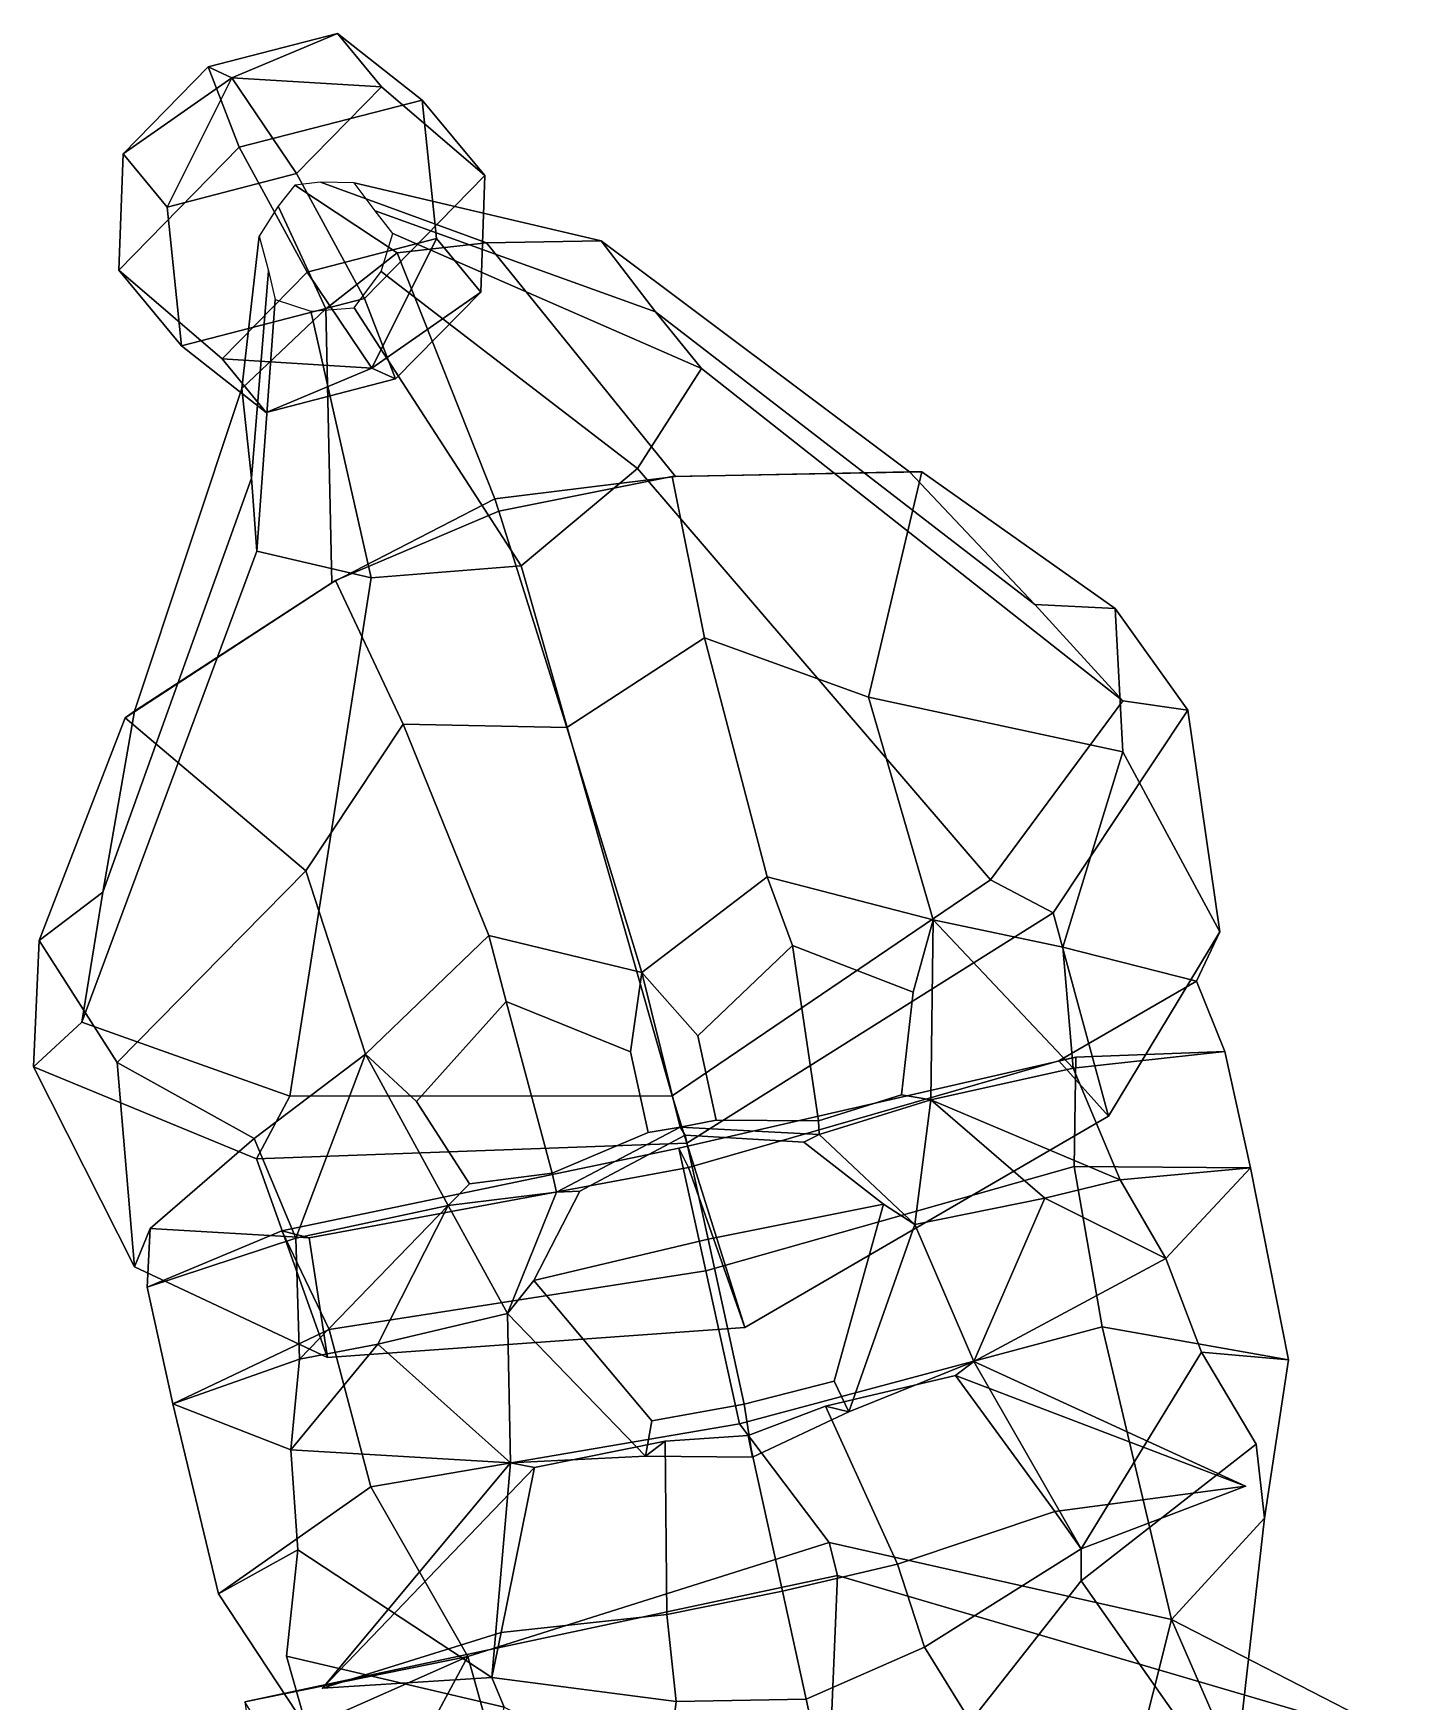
# Model space of a CAD drawing. Extents: x -192 to 193, y -153 to 325.
# Drawn here: x -87.9 to 64.3, y 141 to 324.6 of the extents above; entities that cross this region are included whole.
import ezdxf

# ---------------------------------------------------------------- set-up
doc = ezdxf.new("R2010")
doc.units = 0

msp = doc.modelspace()

# ---------------------------------------------------------------- linework, layer by layer
for p in [(45.502071, 164.702148, 90.791161), (-56.10041, 142.477173, 91.384705)]:
    msp.add_point(p)
for points in [[(-66.103645, 319.758698, -35.478073), (-54.47739, 324.641418, -46.337452), (-68.71244, 320.958954, -51.309498)], [(-54.47739, 324.641418, -46.337452), (-45.143108, 317.304199, -56.840202), (-65.27446, 312.096375, -63.871674), (-68.71244, 320.958954, -51.309498)], [(-49.609325, 318.761292, -33.508377), (-54.47739, 324.641418, -46.337452), (-66.103645, 319.758698, -35.478073)], [(-38.258598, 308.988403, -38.697083), (-45.143108, 317.304199, -56.840202), (-54.47739, 324.641418, -46.337452), (-49.609325, 318.761292, -33.508377)], [(-78.079353, 311.396332, -43.45237), (-68.71244, 320.958954, -51.309498), (-65.27446, 312.096375, -63.871674), (-78.521317, 298.572784, -52.760075)], [(-66.103645, 319.758698, -35.478073), (-68.71244, 320.958954, -51.309498), (-78.079353, 311.396332, -43.45237)], [(-73.211288, 305.516205, -30.623295), (-66.103645, 319.758698, -35.478073), (-78.079353, 311.396332, -43.45237)], [(-58.976292, 309.198669, -25.651299), (-66.103645, 319.758698, -35.478073), (-73.211288, 305.516205, -30.623295)], [(-58.976292, 309.198669, -25.651299), (-49.609325, 318.761292, -33.508377), (-66.103645, 319.758698, -35.478073)], [(-51.505466, 295.464813, -27.585512), (-38.258598, 308.988403, -38.697083), (-49.609325, 318.761292, -33.508377), (-58.976292, 309.198669, -25.651299)], [(-43.568577, 302.044983, -60.833817), (-57.803623, 298.362488, -65.805862), (-65.27446, 312.096375, -63.871674), (-45.143108, 317.304199, -56.840202)], [(-38.258598, 308.988403, -38.697083), (-38.700512, 296.164856, -48.004742), (-43.568577, 302.044983, -60.833817), (-45.143108, 317.304199, -56.840202)], [(-67.17054, 288.799866, -57.94873), (-78.521317, 298.572784, -52.760075), (-65.27446, 312.096375, -63.871674), (-57.803623, 298.362488, -65.805862)], [(-71.63681, 290.256989, -34.616955), (-73.211288, 305.516205, -30.623295), (-78.079353, 311.396332, -43.45237), (-78.521317, 298.572784, -52.760075)], [(-51.505466, 295.464813, -27.585512), (-58.976292, 309.198669, -25.651299), (-73.211288, 305.516205, -30.623295), (-71.63681, 290.256989, -34.616955)], [(-51.505466, 295.464813, -27.585512), (-48.067471, 286.602234, -40.147659), (-38.700512, 296.164856, -48.004742), (-38.258598, 308.988403, -38.697083)], [(-59.149075, 307.919403, -32.843605), (-61.013004, 305.625183, -33.195789), (-55.736603, 294.33255, 19.040976), (-47.896477, 300.467865, 21.437149)], [(-59.149075, 307.919403, -32.843605), (-47.896477, 300.467865, 21.437149), (-38.069729, 301.593414, 18.079664), (-56.338326, 308.248535, -33.76722)], [(-56.338326, 308.248535, -33.76722), (-38.069729, 301.593414, 18.079664), (-25.420193, 301.800568, 12.55451), (-52.630413, 308.190582, -35.214348)], [(-52.630413, 308.190582, -35.214348), (-25.420193, 301.800568, 12.55451), (-19.456587, 293.970367, 2.267715), (-50.309238, 305.087921, -37.545124)], [(-61.013004, 305.625183, -33.195789), (-63.09853, 302.31601, -33.934734), (-64.982048, 285.541138, 14.707197), (-55.736603, 294.33255, 19.040976)], [(-50.309238, 305.087921, -37.545124), (-19.456587, 293.970367, 2.267715), (-14.378445, 287.764191, -6.044616), (-48.366066, 302.624939, -39.433884)], [(-63.09853, 302.31601, -33.934734), (-62.07811, 298.483368, -36.106506), (-63.934341, 275.690552, 4.687891), (-64.982048, 285.541138, 14.707197)], [(-50.67625, 287.80246, -55.979034), (-57.803623, 298.362488, -65.805862), (-43.568577, 302.044983, -60.833817)], [(-38.700512, 296.164856, -48.004742), (-50.67625, 287.80246, -55.979034), (-43.568577, 302.044983, -60.833817)], [(-48.366066, 302.624939, -39.433884), (-14.378445, 287.764191, -6.044616), (-21.448889, 276.751465, -13.51527), (-49.65089, 298.430298, -40.890919)], [(-37.160961, 273.410431, 76.042595), (-17.25843, 275.848969, 69.349442), (-38.069729, 301.593414, 18.079664), (-47.896477, 300.467865, 21.437149)], [(8.50649, 276.377014, 58.297714), (-25.420193, 301.800568, 12.55451), (-38.069729, 301.593414, 18.079664), (-17.25843, 275.848969, 69.349442)], [(22.29384, 261.784363, 36.459694), (-19.456587, 293.970367, 2.267715), (-25.420193, 301.800568, 12.55451), (8.50649, 276.377014, 58.297714)], [(-37.160961, 273.410431, 76.042595), (-47.896477, 300.467865, 21.437149), (-55.736603, 294.33255, 19.040976), (-55.072395, 264.173859, 69.66124)], [(-71.63681, 290.256989, -34.616955), (-78.521317, 298.572784, -52.760075), (-67.17054, 288.799866, -57.94873), (-62.302471, 282.919739, -45.119659)], [(-50.67625, 287.80246, -55.979034), (-67.17054, 288.799866, -57.94873), (-57.803623, 298.362488, -65.805862)], [(-62.07811, 298.483368, -36.106506), (-61.325813, 295.352081, -37.849693), (-63.35685, 267.634674, -3.379545), (-63.934341, 275.690552, 4.687891)], [(-49.65089, 298.430298, -40.890919), (-21.448889, 276.751465, -13.51527), (-34.241142, 266.032532, -18.111317), (-52.640942, 294.41217, -41.612846)], [(-48.067471, 286.602234, -40.147659), (-50.67625, 287.80246, -55.979034), (-38.700512, 296.164856, -48.004742)], [(-76.813774, 250.034302, 59.001228), (-55.072395, 264.173859, 69.66124), (-55.736603, 294.33255, 19.040976), (-64.982048, 285.541138, 14.707197)], [(-51.505466, 295.464813, -27.585512), (-71.63681, 290.256989, -34.616955), (-62.302471, 282.919739, -45.119659), (-48.067471, 286.602234, -40.147659)], [(-61.325813, 295.352081, -37.849693), (-57.406086, 294.078156, -39.942932), (-50.757889, 264.705841, -11.920474), (-63.35685, 267.634674, -3.379545)], [(-57.406086, 294.078156, -39.942932), (-52.640942, 294.41217, -41.612846), (-34.241142, 266.032532, -18.111317), (-50.757889, 264.705841, -11.920474)], [(31.978357, 251.157104, 17.195545), (-14.378445, 287.764191, -6.044616), (-19.456587, 293.970367, 2.267715), (22.29384, 261.784363, 36.459694)], [(-62.302471, 282.919739, -45.119659), (-67.17054, 288.799866, -57.94873), (-50.67625, 287.80246, -55.979034)], [(-48.067471, 286.602234, -40.147659), (-62.302471, 282.919739, -45.119659), (-50.67625, 287.80246, -55.979034)], [(17.427347, 231.462891, 1.347705), (-21.448889, 276.751465, -13.51527), (-14.378445, 287.764191, -6.044616), (31.978357, 251.157104, 17.195545)], [(-80.302238, 230.107727, 37.305656), (-76.813774, 250.034302, 59.001228), (-64.982048, 285.541138, 14.707197), (-63.934341, 275.690552, 4.687891)], [(-82.599129, 215.781219, 18.140301), (-80.302238, 230.107727, 37.305656), (-63.934341, 275.690552, 4.687891), (-63.35685, 267.634674, -3.379545)], [(-36.702938, 272.052216, 80.73204), (-17.621935, 275.853058, 74.751053), (-17.25843, 275.848969, 69.349442), (-37.160961, 273.410431, 76.042595)], [(-29.232061, 248.247284, 95.416924), (-14.077333, 258.11264, 88.257225), (-17.621935, 275.853058, 74.751053), (-36.702938, 272.052216, 80.73204)], [(-17.604107, 207.679779, -13.404613), (-34.241142, 266.032532, -18.111317), (-21.448889, 276.751465, -13.51527), (17.427347, 231.462891, 1.347705)], [(-14.077333, 258.11264, 88.257225), (4.009964, 251.579254, 81.323395), (9.850504, 276.377075, 63.606392), (-17.621935, 275.853058, 74.751053)], [(-17.621935, 275.853058, 74.751053), (9.850504, 276.377075, 63.606392), (8.50649, 276.377014, 58.297714), (-17.25843, 275.848969, 69.349442)], [(4.009964, 251.579254, 81.323395), (32.008991, 245.554199, 67.298943), (31.140715, 261.341064, 39.433922), (9.850504, 276.377075, 63.606392)], [(9.850504, 276.377075, 63.606392), (31.140715, 261.341064, 39.433922), (22.29384, 261.784363, 36.459694), (8.50649, 276.377014, 58.297714)], [(-36.702938, 272.052216, 80.73204), (-37.160961, 273.410431, 76.042595), (-55.072395, 264.173859, 69.66124), (-54.693192, 264.407288, 75.056725)], [(-29.232061, 248.247284, 95.416924), (-36.702938, 272.052216, 80.73204), (-54.693192, 264.407288, 75.056725), (-47.238144, 248.599365, 88.114403)], [(-59.719017, 207.64389, 1.983821), (-82.599129, 215.781219, 18.140301), (-63.35685, 267.634674, -3.379545), (-50.757889, 264.705841, -11.920474)], [(-17.604107, 207.679779, -13.404613), (-59.719017, 207.64389, 1.983821), (-50.757889, 264.705841, -11.920474), (-34.241142, 266.032532, -18.111317)], [(-47.238144, 248.599365, 88.114403), (-54.693192, 264.407288, 75.056725), (-77.843803, 249.301392, 64.329483), (-57.94146, 232.451721, 81.834213)], [(-54.693192, 264.407288, 75.056725), (-55.072395, 264.173859, 69.66124), (-76.813774, 250.034302, 59.001228), (-77.843803, 249.301392, 64.329483)], [(31.140715, 261.341064, 39.433922), (39.154282, 250.130188, 17.065306), (31.978357, 251.157104, 17.195545), (22.29384, 261.784363, 36.459694)], [(32.008991, 245.554199, 67.298943), (42.66156, 225.733063, 36.518246), (39.154282, 250.130188, 17.065306), (31.140715, 261.341064, 39.433922)], [(-29.232061, 248.247284, 95.416924), (-20.974134, 221.256042, 100.408318), (-7.146838, 231.777527, 97.431259), (-14.077333, 258.11264, 88.257225)], [(-14.077333, 258.11264, 88.257225), (-7.146838, 231.777527, 97.431259), (11.105184, 227.054871, 86.487267), (4.009964, 251.579254, 81.323395)], [(-77.843803, 249.301392, 64.329483), (-76.813774, 250.034302, 59.001228), (-80.302238, 230.107727, 37.305656), (-87.313545, 224.768219, 40.410645)], [(25.394402, 224.035645, 70.688309), (32.008991, 245.554199, 67.298943), (4.009964, 251.579254, 81.323395), (11.105184, 227.054871, 86.487267)], [(39.154282, 250.130188, 17.065306), (24.324896, 227.832336, 0.158731), (17.427347, 231.462891, 1.347705), (31.978357, 251.157104, 17.195545)], [(42.66156, 225.733063, 36.518246), (30.427692, 205.444214, 15.620663), (24.324896, 227.832336, 0.158731), (39.154282, 250.130188, 17.065306)], [(-57.94146, 232.451721, 81.834213), (-77.843803, 249.301392, 64.329483), (-87.313545, 224.768219, 40.410645), (-78.711624, 211.369141, 68.211899)], [(-47.238144, 248.599365, 88.114403), (-57.94146, 232.451721, 81.834213), (-51.38797, 212.279694, 86.881851), (-37.819305, 225.331177, 97.52404)], [(-29.232061, 248.247284, 95.416924), (-47.238144, 248.599365, 88.114403), (-37.819305, 225.331177, 97.52404), (-20.974134, 221.256042, 100.408318)], [(32.008991, 245.554199, 67.298943), (25.394402, 224.035645, 70.688309), (40.0933, 220.307983, 34.989166), (42.66156, 225.733063, 36.518246)], [(-63.647572, 202.983582, 71.250534), (-51.38797, 212.279694, 86.881851), (-57.94146, 232.451721, 81.834213), (-78.711624, 211.369141, 68.211899)], [(-4.359841, 224.239075, 96.977432), (-7.146838, 231.777527, 97.431259), (-20.974134, 221.256042, 100.408318), (-14.805416, 214.27417, 99.251671)], [(24.324896, 227.832336, 0.158731), (-16.014734, 202.477295, -15.454426), (-17.604107, 207.679779, -13.404613), (17.427347, 231.462891, 1.347705)], [(-4.359841, 224.239075, 96.977432), (8.898784, 219.085724, 84.992722), (11.105184, 227.054871, 86.487267), (-7.146838, 231.777527, 97.431259)], [(-87.313545, 224.768219, 40.410645), (-80.302238, 230.107727, 37.305656), (-82.599129, 215.781219, 18.140301), (-87.94825, 210.887177, 18.113337)], [(30.427692, 205.444214, 15.620663), (-9.632536, 182.196533, -0.841104), (-16.014734, 202.477295, -15.454426), (24.324896, 227.832336, 0.158731)], [(7.631205, 207.790588, 88.868256), (10.840097, 207.248108, 91.709801), (11.105184, 227.054871, 86.487267), (8.898784, 219.085724, 84.992722)], [(10.840097, 207.248108, 91.709801), (26.516348, 210.719788, 71.716705), (11.105184, 227.054871, 86.487267)], [(26.516348, 210.719788, 71.716705), (25.394402, 224.035645, 70.688309), (11.105184, 227.054871, 86.487267)], [(-78.711624, 211.369141, 68.211899), (-87.313545, 224.768219, 40.410645), (-87.94825, 210.887177, 18.113337), (-76.798523, 188.84967, 37.503262)], [(-35.883656, 218.06012, 97.343575), (-37.819305, 225.331177, 97.52404), (-51.38797, 212.279694, 86.881851), (-45.755928, 207.07489, 87.817871)], [(-35.883656, 218.06012, 97.343575), (-22.226961, 212.523926, 99.118034), (-20.974134, 221.256042, 100.408318), (-37.819305, 225.331177, 97.52404)], [(-14.805416, 214.27417, 99.251671), (-12.773669, 205.020416, 100.54142), (-1.497173, 204.942413, 95.233284), (-4.359841, 224.239075, 96.977432)], [(-1.497173, 204.942413, 95.233284), (7.631205, 207.790588, 88.868256), (8.898784, 219.085724, 84.992722), (-4.359841, 224.239075, 96.977432)], [(42.66156, 225.733063, 36.518246), (40.0933, 220.307983, 34.989166), (24.936327, 211.550659, 9.709833), (30.427692, 205.444214, 15.620663)], [(25.394402, 224.035645, 70.688309), (26.516348, 210.719788, 71.716705), (43.210506, 212.570129, 35.460541), (40.0933, 220.307983, 34.989166)], [(-20.278013, 203.643127, 100.199707), (-16.722937, 204.253113, 103.388962), (-20.974134, 221.256042, 100.408318), (-22.226961, 212.523926, 99.118034)], [(-12.773669, 205.020416, 100.54142), (-14.805416, 214.27417, 99.251671), (-20.974134, 221.256042, 100.408318), (-16.722937, 204.253113, 103.388962)], [(43.210506, 212.570129, 35.460541), (26.811155, 211.952698, 5.676768), (24.936327, 211.550659, 9.709833), (40.0933, 220.307983, 34.989166)], [(-30.83815, 199.167725, 96.017937), (-35.883656, 218.06012, 97.343575), (-45.755928, 207.07489, 87.817871), (-39.917313, 198.002075, 90.955025)], [(-22.226961, 212.523926, 99.118034), (-35.883656, 218.06012, 97.343575), (-30.83815, 199.167725, 96.017937), (-20.278013, 203.643127, 100.199707)], [(-87.94825, 210.887177, 18.113337), (-82.599129, 215.781219, 18.140301), (-59.719017, 207.64389, 1.983821), (-63.386459, 200.751404, 0.881961)], [(-78.711624, 211.369141, 68.211899), (-76.798523, 188.84967, 37.503262), (-75.079391, 193.077881, 35.716381), (-63.647572, 202.983582, 71.250534)], [(-59.06353, 191.999695, 72.216652), (-51.38797, 212.279694, 86.881851), (-63.647572, 202.983582, 71.250534)], [(-42.295719, 195.624939, 92.02021), (-51.38797, 212.279694, 86.881851), (-59.06353, 191.999695, 72.216652)], [(-39.917313, 198.002075, 90.955025), (-45.755928, 207.07489, 87.817871), (-51.38797, 212.279694, 86.881851), (-42.295719, 195.624939, 92.02021)], [(26.811155, 211.952698, 5.676768), (-16.869789, 201.919281, -9.138295), (-15.838066, 199.807037, -6.7177), (24.936327, 211.550659, 9.709833)], [(26.630243, 199.903931, 4.514288), (-13.903546, 188.407623, -7.317624), (-16.869789, 201.919281, -9.138295), (26.811155, 211.952698, 5.676768)], [(30.427692, 205.444214, 15.620663), (24.936327, 211.550659, 9.709833), (-15.838066, 199.807037, -6.7177), (-9.632536, 182.196533, -0.841104)], [(26.516348, 210.719788, 71.716705), (31.701817, 198.44574, 71.893265), (46.052181, 199.748596, 37.982666), (43.210506, 212.570129, 35.460541)], [(46.052181, 199.748596, 37.982666), (26.630243, 199.903931, 4.514288), (26.811155, 211.952698, 5.676768), (43.210506, 212.570129, 35.460541)], [(-76.798523, 188.84967, 37.503262), (-87.94825, 210.887177, 18.113337), (-63.386459, 200.751404, 0.881961), (-55.572754, 178.891479, 16.329786)], [(31.701817, 198.44574, 71.893265), (26.516348, 210.719788, 71.716705), (10.840097, 207.248108, 91.709801)], [(-63.386459, 200.751404, 0.881961), (-59.719017, 207.64389, 1.983821), (-17.604107, 207.679779, -13.404613), (-16.014734, 202.477295, -15.454426)], [(-1.497173, 204.942413, 95.233284), (-1.421377, 203.423096, 98.100906), (10.840097, 207.248108, 91.709801), (7.631205, 207.790588, 88.868256)], [(9.096129, 193.522949, 98.289543), (10.840097, 207.248108, 91.709801), (-1.421377, 203.423096, 98.100906)], [(23.422461, 196.418823, 95.176697), (10.840097, 207.248108, 91.709801), (9.096129, 193.522949, 98.289543)], [(23.422461, 196.418823, 95.176697), (31.701817, 198.44574, 71.893265), (10.840097, 207.248108, 91.709801)], [(-30.83815, 199.167725, 96.017937), (-30.338507, 197.097626, 98.269836), (-16.722937, 204.253113, 103.388962), (-20.278013, 203.643127, 100.199707)], [(-16.174173, 203.338745, 117.810333), (-16.722937, 204.253113, 103.388962), (-30.338507, 197.097626, 98.269836), (-27.771154, 197.193817, 114.456673)], [(-1.497173, 204.942413, 95.233284), (-12.773669, 205.020416, 100.54142), (-16.722937, 204.253113, 103.388962), (-1.421377, 203.423096, 98.100906)], [(-16.174173, 203.338745, 117.810333), (-3.108956, 202.588531, 114.312599), (-1.421377, 203.423096, 98.100906), (-16.722937, 204.253113, 103.388962)], [(-63.647572, 202.983582, 71.250534), (-75.079391, 193.077881, 35.716381), (-75.40876, 186.622864, 36.1535), (-59.06353, 191.999695, 72.216652)], [(-55.572754, 178.891479, 16.329786), (-63.386459, 200.751404, 0.881961), (-16.014734, 202.477295, -15.454426), (-9.632536, 182.196533, -0.841104)], [(-13.64814, 191.909332, 122.24707), (-16.174173, 203.338745, 117.810333), (-27.771154, 197.193817, 114.456673), (-32.853161, 187.35025, 115.91732)], [(-13.64814, 191.909332, 122.24707), (5.634557, 195.769226, 115.692474), (-3.108956, 202.588531, 114.312599), (-16.174173, 203.338745, 117.810333)], [(5.634557, 195.769226, 115.692474), (9.096129, 193.522949, 98.289543), (-1.421377, 203.423096, 98.100906), (-3.108956, 202.588531, 114.312599)], [(-60.582458, 192.835815, 6.18731), (-57.576019, 192.042419, 10.230827), (-15.838066, 199.807037, -6.7177), (-16.869789, 201.919281, -9.138295)], [(-55.400711, 181.960144, 4.993502), (-60.582458, 192.835815, 6.18731), (-16.869789, 201.919281, -9.138295), (-13.903546, 188.407623, -7.317624)], [(-55.572754, 178.891479, 16.329786), (-9.632536, 182.196533, -0.841104), (-15.838066, 199.807037, -6.7177), (-57.576019, 192.042419, 10.230827)], [(-30.83815, 199.167725, 96.017937), (-39.917313, 198.002075, 90.955025), (-42.295719, 195.624939, 92.02021), (-30.338507, 197.097626, 98.269836)], [(29.700974, 182.246643, 7.897733), (-10.192586, 171.573181, -2.435297), (-13.903546, 188.407623, -7.317624), (26.630243, 199.903931, 4.514288)], [(36.732777, 189.786133, 71.567558), (31.701817, 198.44574, 71.893265), (23.422461, 196.418823, 95.176697)], [(50.233448, 178.643188, 39.909485), (29.700974, 182.246643, 7.897733), (26.630243, 199.903931, 4.514288), (46.052181, 199.748596, 37.982666)], [(31.701817, 198.44574, 71.893265), (36.732777, 189.786133, 71.567558), (46.052181, 199.748596, 37.982666)], [(40.637829, 179.460571, 72.022079), (50.233448, 178.643188, 39.909485), (46.052181, 199.748596, 37.982666), (36.732777, 189.786133, 71.567558)], [(-35.759426, 183.71106, 98.55159), (-30.338507, 197.097626, 98.269836), (-42.295719, 195.624939, 92.02021)], [(-32.853161, 187.35025, 115.91732), (-27.771154, 197.193817, 114.456673), (-30.338507, 197.097626, 98.269836), (-35.759426, 183.71106, 98.55159)], [(-58.648727, 178.682068, 72.421082), (-42.295719, 195.624939, 92.02021), (-59.06353, 191.999695, 72.216652)], [(-50.020195, 180.353638, 95.605736), (-42.295719, 195.624939, 92.02021), (-58.648727, 178.682068, 72.421082)], [(-50.020195, 180.353638, 95.605736), (-35.759426, 183.71106, 98.55159), (-42.295719, 195.624939, 92.02021)], [(-9.703943, 173.729462, 116.675552), (0.221959, 176.294678, 111.375153), (5.634557, 195.769226, 115.692474), (-13.64814, 191.909332, 122.24707)], [(0.221959, 176.294678, 111.375153), (1.843021, 172.909668, 98.59124), (9.096129, 193.522949, 98.289543), (5.634557, 195.769226, 115.692474)], [(15.571911, 178.436584, 92.538391), (23.422461, 196.418823, 95.176697), (9.096129, 193.522949, 98.289543)], [(15.571911, 178.436584, 92.538391), (36.732777, 189.786133, 71.567558), (23.422461, 196.418823, 95.176697)], [(-76.798523, 188.84967, 37.503262), (-55.572754, 178.891479, 16.329786), (-57.576019, 192.042419, 10.230827), (-75.079391, 193.077881, 35.716381)], [(-75.40876, 186.622864, 36.1535), (-75.079391, 193.077881, 35.716381), (-57.576019, 192.042419, 10.230827), (-60.582458, 192.835815, 6.18731)], [(-72.60965, 173.791992, 38.675873), (-75.40876, 186.622864, 36.1535), (-60.582458, 192.835815, 6.18731), (-55.400711, 181.960144, 4.993502)], [(1.843021, 172.909668, 98.59124), (15.571911, 178.436584, 92.538391), (9.096129, 193.522949, 98.289543)], [(-59.06353, 191.999695, 72.216652), (-75.40876, 186.622864, 36.1535), (-72.60965, 173.791992, 38.675873), (-58.648727, 178.682068, 72.421082)], [(-9.703943, 173.729462, 116.675552), (-13.64814, 191.909332, 122.24707), (-32.853161, 187.35025, 115.91732), (-19.852789, 171.903442, 111.492424)], [(40.637829, 179.460571, 72.022079), (36.732777, 189.786133, 71.567558), (15.571911, 178.436584, 92.538391), (27.394995, 157.833557, 99.400223)], [(-50.781193, 164.641602, 8.3679), (-55.400711, 181.960144, 4.993502), (-13.903546, 188.407623, -7.317624), (-10.192586, 171.573181, -2.435297)], [(-19.852789, 171.903442, 111.492424), (-32.853161, 187.35025, 115.91732), (-35.759426, 183.71106, 98.55159), (-20.559813, 168.009155, 98.722115)], [(-35.408989, 167.28479, 92.836212), (-35.759426, 183.71106, 98.55159), (-50.020195, 180.353638, 95.605736)], [(-20.559813, 168.009155, 98.722115), (-35.759426, 183.71106, 98.55159), (-35.408989, 167.28479, 92.836212)], [(-67.575844, 152.873077, 40.59771), (-72.60965, 173.791992, 38.675873), (-55.400711, 181.960144, 4.993502), (-50.781193, 164.641602, 8.3679)], [(37.357529, 150.05249, 26.574633), (-0.329824, 158.503418, 4.22915), (-10.192586, 171.573181, -2.435297), (29.700974, 182.246643, 7.897733)], [(47.602161, 161.17868, 44.486477), (37.357529, 150.05249, 26.574633), (29.700974, 182.246643, 7.897733), (50.233448, 178.643188, 39.909485)], [(-59.60817, 168.712097, 72.130371), (-50.020195, 180.353638, 95.605736), (-58.648727, 178.682068, 72.421082)], [(-35.408989, 167.28479, 92.836212), (-50.020195, 180.353638, 95.605736), (-59.60817, 168.712097, 72.130371)], [(-58.648727, 178.682068, 72.421082), (-72.60965, 173.791992, 38.675873), (-59.60817, 168.712097, 72.130371)], [(13.564096, 176.917419, 106.584175), (15.571911, 178.436584, 92.538391), (1.843021, 172.909668, 98.59124), (-0.737485, 173.523804, 106.791962)], [(13.564096, 176.917419, 106.584175), (45.502071, 164.702148, 90.791161), (15.571911, 178.436584, 92.538391)], [(45.502071, 164.702148, 90.791161), (27.394995, 157.833557, 99.400223), (15.571911, 178.436584, 92.538391)], [(40.637829, 179.460571, 72.022079), (27.394995, 157.833557, 99.400223), (27.416309, 154.300842, 90.480171), (46.681568, 169.346893, 75.463593)], [(47.602161, 161.17868, 44.486477), (50.233448, 178.643188, 39.909485), (40.637829, 179.460571, 72.022079), (46.681568, 169.346893, 75.463593)], [(-0.737485, 173.523804, 106.791962), (7.188681, 156.129883, 118.204857), (24.512873, 161.93042, 109.379288), (13.564096, 176.917419, 106.584175)], [(24.512873, 161.93042, 109.379288), (45.502071, 164.702148, 90.791161), (13.564096, 176.917419, 106.584175)], [(-9.703943, 173.729462, 116.675552), (-8.762559, 167.895477, 104.646744), (1.843021, 172.909668, 98.59124), (0.221959, 176.294678, 111.375153)], [(-58.840374, 157.700256, 72.603218), (-59.60817, 168.712097, 72.130371), (-72.60965, 173.791992, 38.675873), (-67.575844, 152.873077, 40.59771)], [(-9.703943, 173.729462, 116.675552), (-19.852789, 171.903442, 111.492424), (-20.559813, 168.009155, 98.722115), (-8.762559, 167.895477, 104.646744)], [(7.188681, 156.129883, 118.204857), (-0.737485, 173.523804, 106.791962), (-9.256524, 170.286682, 109.62796), (-5.458527, 153.173401, 118.967766)], [(-9.256524, 170.286682, 109.62796), (-0.737485, 173.523804, 106.791962), (1.843021, 172.909668, 98.59124), (-8.762559, 167.895477, 104.646744)], [(-40.103569, 145.979492, 26.178156), (-50.781193, 164.641602, 8.3679), (-10.192586, 171.573181, -2.435297), (-0.329824, 158.503418, 4.22915)], [(-18.3801, 169.664551, 106.895027), (-32.793808, 166.776886, 106.854996), (-36.453766, 148.594299, 109.735451), (-18.192726, 150.57782, 118.353127)], [(-32.793808, 166.776886, 106.854996), (-18.3801, 169.664551, 106.895027), (-20.559813, 168.009155, 98.722115), (-35.408989, 167.28479, 92.836212)], [(-9.256524, 170.286682, 109.62796), (-8.762559, 167.895477, 104.646744), (-20.559813, 168.009155, 98.722115), (-18.3801, 169.664551, 106.895027)], [(-18.192726, 150.57782, 118.353127), (-5.458527, 153.173401, 118.967766), (-9.256524, 170.286682, 109.62796), (-18.3801, 169.664551, 106.895027)], [(27.416309, 154.300842, 90.480171), (44.094616, 130.500275, 61.305912), (47.602161, 161.17868, 44.486477), (46.681568, 169.346893, 75.463593)], [(-58.840374, 157.700256, 72.603218), (-37.47332, 143.643982, 99.779175), (-35.408989, 167.28479, 92.836212), (-59.60817, 168.712097, 72.130371)], [(-32.793808, 166.776886, 106.854996), (-35.408989, 167.28479, 92.836212), (-56.10041, 142.477173, 91.384705)], [(-56.10041, 142.477173, 91.384705), (-35.408989, 167.28479, 92.836212), (-37.47332, 143.643982, 99.779175)], [(-36.453766, 148.594299, 109.735451), (-32.793808, 166.776886, 106.854996), (-56.10041, 142.477173, 91.384705)], [(-57.842609, 138.11322, 45.10247), (-67.575844, 152.873077, 40.59771), (-50.781193, 164.641602, 8.3679), (-40.103569, 145.979492, 26.178156)], [(27.394995, 157.833557, 99.400223), (45.502071, 164.702148, 90.791161), (24.512873, 161.93042, 109.379288)], [(7.188681, 156.129883, 118.204857), (10.154959, 146.998596, 108.539558), (27.394995, 157.833557, 99.400223), (24.512873, 161.93042, 109.379288)], [(44.094616, 130.500275, 61.305912), (31.214115, 125.651855, 54.068874), (37.357529, 150.05249, 26.574633), (47.602161, 161.17868, 44.486477)], [(0.578003, 154.87439, -1.456124), (-64.67038, 140.980896, -1.021708), (-40.103569, 145.979492, 26.178156), (-0.329824, 158.503418, 4.22915)], [(-0.329824, 158.503418, 4.22915), (37.357529, 150.05249, 26.574633), (64.337639, 136.167603, -1.263706), (0.578003, 154.87439, -1.456124)], [(-57.842609, 138.11322, 45.10247), (-60.070965, 145.995361, 76.087227), (-58.840374, 157.700256, 72.603218), (-67.575844, 152.873077, 40.59771)], [(-58.840374, 157.700256, 72.603218), (-60.070965, 145.995361, 76.087227), (-36.117249, 140.403229, 90.851326), (-37.47332, 143.643982, 99.779175)], [(-5.458527, 153.173401, 118.967766), (-2.880023, 141.257446, 114.166206), (10.154959, 146.998596, 108.539558), (7.188681, 156.129883, 118.204857)], [(15.21996, 138.796509, 110.80719), (27.416309, 154.300842, 90.480171), (27.394995, 157.833557, 99.400223), (10.154959, 146.998596, 108.539558)], [(0.578003, 154.87439, -1.456124), (-0.167183, 137.368866, -51.755997), (-59.134426, 131.933716, -43.689285), (-64.67038, 140.980896, -1.021708)], [(0.578003, 154.87439, -1.456124), (64.337639, 136.167603, -1.263706), (56.996071, 129.742737, -43.366386), (-0.167183, 137.368866, -51.755997)], [(26.664967, 100.928009, 93.858917), (44.094616, 130.500275, 61.305912), (27.416309, 154.300842, 90.480171), (15.21996, 138.796509, 110.80719)], [(-5.458527, 153.173401, 118.967766), (-18.192726, 150.57782, 118.353127), (-17.183397, 141.018494, 108.699272), (-2.880023, 141.257446, 114.166206)], [(-18.192726, 150.57782, 118.353127), (-36.453766, 148.594299, 109.735451), (-37.47332, 143.643982, 99.779175), (-17.183397, 141.018494, 108.699272)], [(56.216663, 106.72998, 54.805515), (37.357529, 150.05249, 26.574633), (31.214115, 125.651855, 54.068874)], [(64.337639, 136.167603, -1.263706), (37.357529, 150.05249, 26.574633), (56.216663, 106.72998, 54.805515)], [(-37.47332, 143.643982, 99.779175), (-36.453766, 148.594299, 109.735451), (-56.10041, 142.477173, 91.384705)], [(0.226012, 127.146729, 117.486794), (15.21996, 138.796509, 110.80719), (10.154959, 146.998596, 108.539558), (-2.880023, 141.257446, 114.166206)], [(-64.67038, 140.980896, -1.021708), (-59.786076, 109.338074, 54.744884), (-40.103569, 145.979492, 26.178156)], [(-36.117249, 140.403229, 90.851326), (-60.070965, 145.995361, 76.087227), (-57.842609, 138.11322, 45.10247), (-41.65992, 111.741943, 61.806877)], [(-59.786076, 109.338074, 54.744884), (-32.569752, 118.870483, 54.249981), (-40.103569, 145.979492, 26.178156)], [(-41.65992, 111.741943, 61.806877), (-57.842609, 138.11322, 45.10247), (-40.103569, 145.979492, 26.178156), (-32.569752, 118.870483, 54.249981)], [(-18.335869, 131.45636, 111.00322), (-17.183397, 141.018494, 108.699272), (-37.47332, 143.643982, 99.779175), (-36.117249, 140.403229, 90.851326)], [(0.226012, 127.146729, 117.486794), (-2.880023, 141.257446, 114.166206), (-17.183397, 141.018494, 108.699272), (-18.335869, 131.45636, 111.00322)]]:
    msp.add_3dface(points)

doc.saveas('drawing.dxf')
